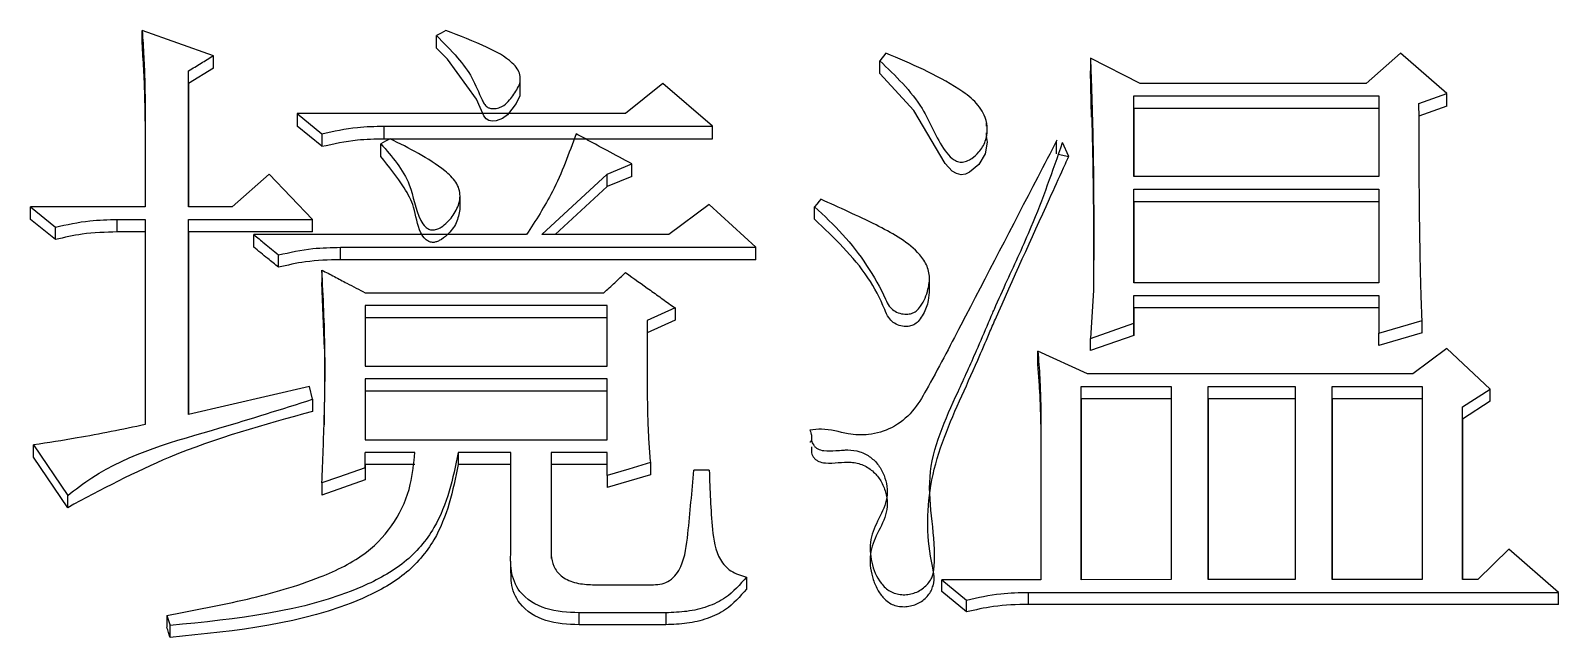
# Model space of a CAD drawing. Header units: millimetres. Extents: x 5659 to 7608, y 3628 to 5007.
# Drawn here: x 6105.16 to 6110.49, y 4803 to 4805.12 of the extents above; entities that cross this region are included whole.
import ezdxf

# ---------------------------------------------------------------- set-up
doc = ezdxf.new("R2010")
doc.units = ezdxf.units.MM

msp = doc.modelspace()

# ---------------------------------------------------------------- linework, layer by layer
at = {"color": 7, "linetype": 'Continuous', "lineweight": 25}
for p, q in [((6105.7967, 4805.0285), (6105.5479, 4805.1163)), ((6105.5479, 4805.0721), (6105.5479, 4805.1163)), ((6106.5756, 4805.0546), (6106.5756, 4805.0988)), ((6105.7967, 4804.9844), (6105.7967, 4805.0285)), ((6108.144, 4805.0373), (6108.1224, 4805.011)), ((6108.1224, 4804.9668), (6108.1224, 4805.011)), ((6109.0311, 4804.9319), (6108.858, 4805.0198)), ((6108.858, 4805.0198), (6108.858, 4804.9756)), ((6109.9397, 4805.0373), (6109.8207, 4804.9319)), ((6110.102, 4804.8967), (6109.9397, 4805.0373)), ((6105.7967, 4804.9844), (6105.7101, 4804.9317)), ((6105.7101, 4804.5005), (6105.7101, 4804.9758)), ((6105.7101, 4804.9317), (6105.7101, 4804.9758)), ((6106.8675, 4804.8964), (6106.8675, 4804.9408)), ((6108.8621, 4804.8142), (6108.858, 4804.9756)), ((6105.7101, 4804.9317), (6105.7101, 4804.5005)), ((6107.3652, 4804.9319), (6107.2354, 4804.8264)), ((6107.5383, 4804.7824), (6107.3652, 4804.9319)), ((6109.0094, 4804.8879), (6109.864, 4804.8879)), ((6109.0094, 4804.6063), (6109.0094, 4804.8879)), ((6109.0094, 4804.8439), (6109.0094, 4804.8879)), ((6109.8207, 4804.9319), (6109.0311, 4804.9319)), ((6109.864, 4804.8879), (6109.864, 4804.6063)), ((6110.0046, 4804.8616), (6110.102, 4804.8967)), ((6110.102, 4804.8527), (6110.102, 4804.8967)), ((6105.5587, 4804.844), (6105.5587, 4804.5005)), ((6105.5587, 4804.8), (6105.5587, 4804.844)), ((6109.0094, 4804.8439), (6109.0094, 4804.6063)), ((6109.864, 4804.8439), (6109.0094, 4804.8439)), ((6110.102, 4804.8527), (6110.0046, 4804.8176)), ((6106.0887, 4804.8264), (6106.1753, 4804.756)), ((6107.2354, 4804.8264), (6106.0887, 4804.8264)), ((6106.0887, 4804.8264), (6106.0887, 4804.7824)), ((6106.1753, 4804.7121), (6106.0887, 4804.7824)), ((6106.3916, 4804.7824), (6107.5383, 4804.7824)), ((6106.3916, 4804.7824), (6106.3916, 4804.7385)), ((6107.5383, 4804.7385), (6107.5383, 4804.7824)), ((6108.4956, 4804.7821), (6108.4956, 4804.7932)), ((6106.1753, 4804.756), (6106.1753, 4804.7121)), ((6106.3809, 4804.677), (6106.3809, 4804.7208)), ((6106.3916, 4804.7385), (6107.5383, 4804.7385)), ((6108.4956, 4804.7494), (6108.4956, 4804.7591)), ((6108.7823, 4804.677), (6108.7606, 4804.7252)), ((6108.7455, 4804.6845), (6108.7823, 4804.677)), ((6105.9914, 4804.6151), (6105.8616, 4804.5005)), ((6106.1428, 4804.4564), (6105.9914, 4804.6151)), ((6106.9433, 4804.4035), (6107.1705, 4804.6151)), ((6107.1705, 4804.6151), (6107.257, 4804.6503)), ((6107.1705, 4804.5714), (6107.1705, 4804.6151)), ((6107.257, 4804.6066), (6107.257, 4804.6503)), ((6107.1705, 4804.5714), (6106.9899, 4804.4035)), ((6107.257, 4804.6066), (6107.1705, 4804.5714)), ((6109.864, 4804.6063), (6109.0094, 4804.6063)), ((6109.0094, 4804.5622), (6109.864, 4804.5622)), ((6109.0094, 4804.2358), (6109.0094, 4804.5622)), ((6109.0094, 4804.5186), (6109.0094, 4804.5622)), ((6109.864, 4804.5622), (6109.864, 4804.2358)), ((6106.6574, 4804.4909), (6106.6574, 4804.5347)), ((6107.5275, 4804.5093), (6107.3868, 4804.4035)), ((6107.6897, 4804.3594), (6107.5275, 4804.5093)), ((6109.864, 4804.5187), (6109.0094, 4804.5186)), ((6109.0094, 4804.5186), (6109.0094, 4804.2358)), ((6105.1585, 4804.5005), (6105.245, 4804.4299)), ((6105.5587, 4804.5005), (6105.1585, 4804.5005)), ((6105.245, 4804.3865), (6105.1585, 4804.457)), ((6105.4613, 4804.4564), (6105.5587, 4804.4564)), ((6105.4613, 4804.413), (6105.4613, 4804.4564)), ((6105.5587, 4804.4564), (6105.5587, 4803.7403)), ((6105.8616, 4804.5005), (6105.7101, 4804.5005)), ((6105.7101, 4804.4564), (6106.1428, 4804.4564)), ((6105.7102, 4803.7757), (6105.7101, 4804.4564)), ((6105.7101, 4804.413), (6105.7101, 4804.4564)), ((6107.8953, 4804.4571), (6107.8953, 4804.5006)), ((6105.245, 4804.3865), (6105.245, 4804.4299)), ((6105.5587, 4804.413), (6105.4613, 4804.413)), ((6105.7101, 4804.413), (6105.7102, 4803.7757)), ((6106.1428, 4804.413), (6105.7101, 4804.413)), ((6106.8892, 4804.4035), (6105.9373, 4804.4035)), ((6105.9373, 4804.3601), (6105.9373, 4804.4035)), ((6107.3868, 4804.4035), (6106.9433, 4804.4035)), ((6106.2402, 4804.3594), (6107.6897, 4804.3594)), ((6106.2402, 4804.3161), (6106.2402, 4804.3594)), ((6107.6897, 4804.3161), (6107.6897, 4804.3594)), ((6106.0239, 4804.2896), (6106.0238, 4804.3329)), ((6107.6897, 4804.3161), (6106.2402, 4804.3161)), ((6106.1753, 4804.2799), (6106.1753, 4804.2367)), ((6108.2961, 4804.2101), (6108.2961, 4804.2536)), ((6106.1841, 4804.005), (6106.1753, 4804.2367)), ((6106.3267, 4804.2004), (6107.1597, 4804.2004)), ((6108.8688, 4804.2093), (6108.858, 4804.0413)), ((6109.864, 4804.2358), (6109.0094, 4804.2358)), ((6109.0094, 4804.1916), (6109.864, 4804.1916)), ((6109.0094, 4804.0944), (6109.0094, 4804.1916)), ((6109.0094, 4804.1485), (6109.0094, 4804.1916)), ((6109.864, 4804.1916), (6109.864, 4804.059)), ((6106.3267, 4804.1562), (6106.3267, 4803.944)), ((6107.1705, 4804.1562), (6106.3267, 4804.1562)), ((6106.3267, 4804.1562), (6106.3267, 4804.1132)), ((6107.1705, 4803.944), (6107.1705, 4804.1562)), ((6107.4085, 4804.1474), (6107.4085, 4804.1044)), ((6109.0094, 4804.1485), (6109.0094, 4804.0514)), ((6109.864, 4804.1485), (6109.0094, 4804.1485)), ((6106.3267, 4804.1132), (6106.3267, 4803.944)), ((6107.1705, 4804.1132), (6106.3267, 4804.1132)), ((6107.4085, 4804.1044), (6107.3111, 4804.0602)), ((6107.3111, 4804.1032), (6107.3111, 4803.8289)), ((6107.3111, 4804.1032), (6107.3111, 4804.0602)), ((6108.858, 4804.0413), (6109.0094, 4804.0944)), ((6109.0094, 4804.0514), (6109.0094, 4804.0944)), ((6109.864, 4804.059), (6110.0154, 4804.1032)), ((6110.0154, 4804.0602), (6110.0154, 4804.1032)), ((6107.3111, 4804.0602), (6107.3111, 4803.8288)), ((6109.0094, 4804.0514), (6108.858, 4803.9984)), ((6108.858, 4803.9984), (6108.858, 4804.0413)), ((6110.0154, 4804.0602), (6109.864, 4804.0161)), ((6109.864, 4804.0161), (6109.864, 4804.059)), ((6108.8472, 4803.9174), (6108.6741, 4803.9971)), ((6108.6741, 4803.9542), (6108.6741, 4803.9971)), ((6110.102, 4804.0059), (6109.983, 4803.9174)), ((6110.2534, 4803.8643), (6110.102, 4804.0059)), ((6106.3267, 4803.944), (6107.1705, 4803.944)), ((6106.132, 4803.8731), (6105.7102, 4803.7757)), ((6106.1428, 4803.8288), (6106.132, 4803.8731)), ((6106.3267, 4803.8997), (6106.3267, 4803.6871)), ((6107.1705, 4803.8997), (6106.3267, 4803.8997)), ((6106.3267, 4803.8997), (6106.3267, 4803.857)), ((6107.1705, 4803.6871), (6107.1705, 4803.8997)), ((6108.8255, 4803.8732), (6109.1392, 4803.8732)), ((6108.8255, 4803.1986), (6108.8255, 4803.8732)), ((6108.8255, 4803.8305), (6108.8255, 4803.8732)), ((6109.983, 4803.9174), (6108.8472, 4803.9174)), ((6109.1392, 4803.8732), (6109.1392, 4803.1987)), ((6109.269, 4803.8732), (6109.5719, 4803.8732)), ((6109.2691, 4803.1987), (6109.269, 4803.8732)), ((6109.269, 4803.8305), (6109.269, 4803.8732)), ((6109.5719, 4803.8732), (6109.5719, 4803.1987)), ((6109.7017, 4803.8732), (6110.0154, 4803.8732)), ((6109.7017, 4803.1987), (6109.7017, 4803.8732)), ((6109.7017, 4803.8305), (6109.7017, 4803.8732)), ((6110.0154, 4803.8732), (6110.0154, 4803.1987)), ((6106.1428, 4803.8288), (6106.1429, 4803.7862)), ((6106.3267, 4803.857), (6106.3267, 4803.6871)), ((6107.1705, 4803.857), (6106.3267, 4803.857)), ((6108.8255, 4803.8305), (6108.8255, 4803.1986)), ((6109.1392, 4803.8305), (6108.8255, 4803.8305)), ((6109.269, 4803.8305), (6109.2691, 4803.1987)), ((6109.5719, 4803.8305), (6109.269, 4803.8305)), ((6109.7017, 4803.8305), (6109.7017, 4803.1987)), ((6110.0154, 4803.8305), (6109.7017, 4803.8305)), ((6110.1561, 4803.8023), (6110.2534, 4803.8643)), ((6110.2534, 4803.8216), (6110.1561, 4803.7597)), ((6110.2534, 4803.8216), (6110.2534, 4803.8643)), ((6108.6849, 4803.742), (6108.6849, 4803.7846)), ((6110.1561, 4803.7597), (6110.1561, 4803.8023)), ((6105.1693, 4803.6693), (6105.288, 4803.4923)), ((6105.1693, 4803.6269), (6105.1693, 4803.6693)), ((6106.3267, 4803.6871), (6107.1705, 4803.6871)), ((6105.288, 4803.4501), (6105.1693, 4803.6269)), ((6106.4998, 4803.6427), (6106.3267, 4803.6427)), ((6106.3267, 4803.5895), (6106.3267, 4803.6427)), ((6106.3267, 4803.6004), (6106.3267, 4803.6427)), ((6106.3267, 4803.6004), (6106.3267, 4803.5472)), ((6106.4998, 4803.6004), (6106.3267, 4803.6004)), ((6106.8352, 4803.6427), (6106.6512, 4803.6427)), ((6106.6512, 4803.6427), (6106.6513, 4803.6004)), ((6106.8352, 4803.6004), (6106.6513, 4803.6004)), ((6106.8352, 4803.3053), (6106.8352, 4803.6427)), ((6107.1705, 4803.6427), (6106.9758, 4803.6427)), ((6106.9758, 4803.6427), (6106.9758, 4803.3142)), ((6106.9758, 4803.6427), (6106.9758, 4803.6004)), ((6106.9758, 4803.6004), (6106.9758, 4803.2723)), ((6107.1705, 4803.6004), (6106.9758, 4803.6004)), ((6107.1705, 4803.5629), (6107.1705, 4803.6427)), ((6107.3219, 4803.6073), (6107.3219, 4803.5649)), ((6106.3267, 4803.5895), (6106.3267, 4803.5472)), ((6107.3219, 4803.5649), (6107.1705, 4803.5206)), ((6107.1705, 4803.5629), (6107.1705, 4803.5206)), ((6107.5275, 4803.5806), (6107.4734, 4803.5806)), ((6106.1753, 4803.5363), (6106.1753, 4803.494)), ((6105.288, 4803.4501), (6105.288, 4803.4923)), ((6110.3183, 4803.3054), (6110.2102, 4803.1987)), ((6110.4914, 4803.1542), (6110.3183, 4803.3054)), ((6106.8335, 4803.2636), (6106.8335, 4803.2214)), ((6107.1272, 4803.1809), (6107.3328, 4803.1809)), ((6107.6573, 4803.2076), (6107.6573, 4803.1658)), ((6108.3388, 4803.1986), (6108.4253, 4803.1275)), ((6108.6849, 4803.1986), (6108.3388, 4803.1986)), ((6109.1392, 4803.1987), (6108.8255, 4803.1986)), ((6109.5719, 4803.1987), (6109.2691, 4803.1987)), ((6110.0154, 4803.1987), (6109.7017, 4803.1987)), ((6110.2102, 4803.1987), (6110.1561, 4803.1987)), ((6108.4253, 4803.0858), (6108.3388, 4803.1569)), ((6108.4253, 4803.0858), (6108.4253, 4803.1275)), ((6108.6416, 4803.1542), (6110.4914, 4803.1542)), ((6108.6417, 4803.1124), (6108.6416, 4803.1542)), ((6110.4914, 4803.1124), (6110.4914, 4803.1542)), ((6105.6344, 4803.0741), (6105.6453, 4803.0384)), ((6105.6344, 4803.0741), (6105.6344, 4803.0324)), ((6107.376, 4803.083), (6107.0731, 4803.083)), ((6107.0731, 4803.0413), (6107.0731, 4803.083)), ((6107.376, 4803.083), (6107.376, 4803.0413)), ((6110.4914, 4803.1124), (6108.6417, 4803.1124)), ((6105.6453, 4802.9969), (6105.6453, 4803.0384)), ((6107.376, 4803.0413), (6107.0731, 4803.0413))]:
    msp.add_line(p, q, dxfattribs=at)
at = {"color": 7, "linetype": 'Continuous', "lineweight": 25, "flags": 128}
for points in [[(6106.608, 4805.1163), (6106.5918, 4805.1076), (6106.5756, 4805.0988)], [(6106.8663, 4804.8966), (6106.866, 4804.8887), (6106.853, 4804.8619), (6106.8234, 4804.8222), (6106.8057, 4804.8086), (6106.784, 4804.8008), (6106.7692, 4804.7998), (6106.7584, 4804.8021), (6106.7492, 4804.8077), (6106.7401, 4804.8189), (6106.7148, 4804.8768), (6106.6137, 4805.0162), (6106.5756, 4805.0546), (6106.5756, 4805.0546)], [(6108.494, 4804.748), (6108.4975, 4804.727), (6108.4909, 4804.6861), (6108.4687, 4804.6486), (6108.4363, 4804.6214), (6108.4216, 4804.6151), (6108.4068, 4804.613), (6108.3905, 4804.6166), (6108.3753, 4804.6255), (6108.351, 4804.6522), (6108.2418, 4804.8373), (6108.1224, 4804.9668), (6108.1224, 4804.9668)], [(6106.4133, 4804.7384), (6106.3971, 4804.7296), (6106.3809, 4804.7208)], [(6108.739, 4804.6858), (6108.739, 4804.7055), (6108.739, 4804.7175), (6108.739, 4804.7296)], [(6107.9169, 4804.527), (6107.9114, 4804.5203), (6107.9033, 4804.5104), (6107.8953, 4804.5006)], [(6105.1585, 4804.457), (6105.1585, 4804.4679), (6105.1585, 4804.4788), (6105.1585, 4804.4896), (6105.1585, 4804.5005)], [(6106.1428, 4804.413), (6106.1428, 4804.4239), (6106.1428, 4804.4402), (6106.1428, 4804.4564)], [(6107.4085, 4804.1474), (6107.3598, 4804.1253), (6107.3111, 4804.1032)], [(6107.3219, 4803.6073), (6107.2462, 4803.5851), (6107.1705, 4803.5629)], [(6106.3267, 4803.5895), (6106.2801, 4803.5731), (6106.2335, 4803.5567), (6106.1753, 4803.5363)], [(6106.3267, 4803.5472), (6106.251, 4803.5206), (6106.1753, 4803.494)], [(6108.3388, 4803.1569), (6108.3388, 4803.1673), (6108.3388, 4803.1778), (6108.3388, 4803.1882), (6108.3388, 4803.1986)]]:
    msp.add_lwpolyline(points, dxfattribs=at)
at = {"color": 7, "linetype": 'Continuous', "lineweight": 25}
for points, knots in [([(6105.5479, 4805.1163), (6105.55, 4805.0859), (6105.5541, 4805.0254), (6105.5574, 4804.9346), (6105.5583, 4804.8742), (6105.5587, 4804.844)], [0, 0, 0, 0, 0.33558, 0.667724, 1, 1, 1, 1]), ([(6106.5756, 4805.0988), (6106.6006, 4805.0734), (6106.6461, 4805.0272), (6106.7027, 4804.9526), (6106.7241, 4804.8948), (6106.7409, 4804.8604), (6106.7499, 4804.8498), (6106.7619, 4804.8443), (6106.7761, 4804.8429), (6106.793, 4804.8463), (6106.8136, 4804.8558), (6106.8364, 4804.8794), (6106.8555, 4804.9072), (6106.8691, 4804.9373), (6106.8675, 4804.9615), (6106.8581, 4804.9844), (6106.8234, 4805.0216), (6106.7376, 4805.0671), (6106.6564, 4805.0979), (6106.608, 4805.1163)], [0, 0, 0, 0, 0.133739, 0.243051, 0.352533, 0.371712, 0.391103, 0.40333, 0.418292, 0.440552, 0.463875, 0.498841, 0.561321, 0.592898, 0.624761, 0.654015, 0.68757, 0.813379, 1, 1, 1, 1]), ([(6105.5587, 4804.8), (6105.5584, 4804.8305), (6105.5577, 4804.8912), (6105.5539, 4804.9819), (6105.5499, 4805.042), (6105.5479, 4805.0721)], [0, 0, 0, 0, 0.335994, 0.667926, 1, 1, 1, 1]), ([(6105.7101, 4804.9758), (6105.7246, 4804.9846), (6105.7534, 4805.0022), (6105.7823, 4805.0197), (6105.7967, 4805.0285)], [0, 0, 0, 0, 0.499999, 1, 1, 1, 1]), ([(6108.1224, 4805.011), (6108.1774, 4804.9583), (6108.2749, 4804.8652), (6108.3215, 4804.7313), (6108.3692, 4804.6723), (6108.3896, 4804.6596), (6108.4076, 4804.6552), (6108.4268, 4804.6595), (6108.4483, 4804.6717), (6108.4726, 4804.6942), (6108.4935, 4804.7287), (6108.4996, 4804.7713), (6108.492, 4804.821), (6108.456, 4804.8714), (6108.3424, 4804.9536), (6108.232, 4805.0002), (6108.144, 4805.0373)], [0, 0, 0, 0, 0.207454, 0.367231, 0.400729, 0.416588, 0.431291, 0.448091, 0.466661, 0.497247, 0.538505, 0.578637, 0.620092, 0.68235, 0.74713, 1, 1, 1, 1]), ([(6108.858, 4805.0198), (6108.8581, 4805.0155), (6108.8583, 4805.0091), (6108.8587, 4804.9984), (6108.8591, 4804.9877), (6108.8595, 4804.9749), (6108.8599, 4804.962), (6108.8604, 4804.9492), (6108.8608, 4804.9364), (6108.8614, 4804.9192), (6108.862, 4804.8979), (6108.8628, 4804.8722), (6108.8636, 4804.8465), (6108.8651, 4804.7951), (6108.8665, 4804.7351), (6108.8676, 4804.6751), (6108.868, 4804.6451), (6108.8682, 4804.6236), (6108.8685, 4804.6022), (6108.8687, 4804.5765), (6108.8689, 4804.5507), (6108.8691, 4804.5249), (6108.8692, 4804.4992), (6108.8693, 4804.4734), (6108.8693, 4804.4477), (6108.8693, 4804.4219), (6108.8693, 4804.4004), (6108.8693, 4804.3832), (6108.8693, 4804.3703), (6108.8693, 4804.3574), (6108.8692, 4804.3445), (6108.8692, 4804.3317), (6108.8692, 4804.3188), (6108.8691, 4804.3059), (6108.8691, 4804.293), (6108.8691, 4804.2801), (6108.869, 4804.2672), (6108.869, 4804.2564), (6108.8689, 4804.2478), (6108.8689, 4804.2414), (6108.8689, 4804.2349), (6108.8689, 4804.2285), (6108.8689, 4804.2231), (6108.8688, 4804.2167), (6108.8688, 4804.2124), (6108.8688, 4804.2093)], [0, 0, 0, 0, 0.015876, 0.023814, 0.03969, 0.055566, 0.071442, 0.087319, 0.103195, 0.119071, 0.150823, 0.182575, 0.214327, 0.246079, 0.373089, 0.436594, 0.468346, 0.484222, 0.515974, 0.547726, 0.579478, 0.611231, 0.642983, 0.674735, 0.706487, 0.738239, 0.769992, 0.785868, 0.801744, 0.81762, 0.833496, 0.849372, 0.865248, 0.881124, 0.897, 0.912876, 0.928753, 0.944629, 0.952567, 0.960505, 0.968443, 0.976381, 0.984319, 0.988288, 1, 1, 1, 1]), ([(6108.862, 4804.8414), (6108.862, 4804.8414), (6108.862, 4804.8414), (6108.8621, 4804.8384), (6108.8639, 4804.757), (6108.8675, 4804.5987), (6108.8686, 4804.4283), (6108.8688, 4804.3329), (6108.8688, 4804.2688), (6108.8689, 4804.2459), (6108.8689, 4804.2432), (6108.8689, 4804.2418)], [0, 0, 0, 0, 0.0013712, 0.0074928, 0.0260114, 0.4573332, 0.6724703, 0.8205696, 0.9189146, 0.9584703, 1, 1, 1, 1]), ([(6110.0154, 4804.1032), (6110.0153, 4804.1073), (6110.0149, 4804.1196), (6110.0141, 4804.1402), (6110.0132, 4804.1648), (6110.0125, 4804.1853), (6110.0119, 4804.2017), (6110.0116, 4804.214), (6110.0112, 4804.2263), (6110.0109, 4804.2386), (6110.0105, 4804.2509), (6110.0102, 4804.2632), (6110.01, 4804.2755), (6110.0094, 4804.3002), (6110.0077, 4804.3863), (6110.0063, 4804.4846), (6110.0058, 4804.5706), (6110.0056, 4804.5952), (6110.0055, 4804.6075), (6110.0055, 4804.6197), (6110.0054, 4804.632), (6110.0053, 4804.6443), (6110.0053, 4804.6566), (6110.0052, 4804.6688), (6110.0052, 4804.6811), (6110.0051, 4804.6934), (6110.0051, 4804.7057), (6110.005, 4804.7179), (6110.005, 4804.7302), (6110.0049, 4804.7425), (6110.0049, 4804.7527), (6110.0049, 4804.7609), (6110.0049, 4804.767), (6110.0049, 4804.7731), (6110.0048, 4804.7793), (6110.0048, 4804.7854), (6110.0048, 4804.7915), (6110.0048, 4804.7977), (6110.0048, 4804.8038), (6110.0047, 4804.8099), (6110.0047, 4804.816), (6110.0047, 4804.8222), (6110.0047, 4804.8283), (6110.0047, 4804.8344), (6110.0047, 4804.8406), (6110.0046, 4804.8467), (6110.0046, 4804.8537), (6110.0046, 4804.8586), (6110.0046, 4804.8616)], [0, 0, 0, 0, 0.0162043, 0.0486129, 0.0810215, 0.1134301, 0.1296344, 0.1458387, 0.1620431, 0.1782474, 0.1944517, 0.210656, 0.2268603, 0.2430646, 0.3078819, 0.5671533, 0.6319705, 0.6481748, 0.6643791, 0.6805834, 0.6967877, 0.712992, 0.7291963, 0.7454006, 0.7616049, 0.7778092, 0.7940136, 0.8102179, 0.8264222, 0.8426265, 0.8588308, 0.8669329, 0.8750351, 0.8831372, 0.8912394, 0.8993415, 0.9074437, 0.9155458, 0.923648, 0.9317501, 0.9398523, 0.9479544, 0.9560566, 0.9641588, 0.9722609, 0.9803631, 0.9884652, 1, 1, 1, 1]), ([(6106.1753, 4804.756), (6106.2164, 4804.7649), (6106.2875, 4804.7804), (6106.3607, 4804.7818), (6106.3916, 4804.7824)], [0, 0, 0, 0, 0.576873, 1, 1, 1, 1]), ([(6106.1753, 4804.7121), (6106.2164, 4804.7211), (6106.2875, 4804.7366), (6106.3607, 4804.738), (6106.3916, 4804.7385)], [0, 0, 0, 0, 0.576909, 1, 1, 1, 1]), ([(6106.3809, 4804.7208), (6106.4203, 4804.6757), (6106.4903, 4804.5957), (6106.5007, 4804.4836), (6106.5327, 4804.4336), (6106.5478, 4804.4227), (6106.5617, 4804.4187), (6106.5771, 4804.4218), (6106.5947, 4804.4311), (6106.6202, 4804.4517), (6106.6466, 4804.4875), (6106.6629, 4804.5376), (6106.6467, 4804.5897), (6106.5641, 4804.6632), (6106.4801, 4804.705), (6106.4133, 4804.7384)], [0, 0, 0, 0, 0.206756, 0.36622, 0.399315, 0.414903, 0.42938, 0.446247, 0.465285, 0.496864, 0.558757, 0.621691, 0.682799, 0.747419, 1, 1, 1, 1]), ([(6107.0623, 4804.756), (6107.0377, 4804.6875), (6106.9937, 4804.5645), (6106.9213, 4804.4529), (6106.8892, 4804.4035)], [0, 0, 0, 0, 0.557248, 1, 1, 1, 1]), ([(6107.257, 4804.6503), (6107.2282, 4804.666), (6107.1813, 4804.6914), (6107.1164, 4804.7266), (6107.0803, 4804.7462), (6107.0623, 4804.756)], [0, 0, 0, 0, 0.4440726, 0.7220363, 1, 1, 1, 1]), ([(6108.7408, 4804.7332), (6108.7185, 4804.6901), (6108.6071, 4804.475), (6108.4554, 4804.1835), (6108.3132, 4803.9097), (6108.2404, 4803.7835), (6108.1702, 4803.7265), (6108.0884, 4803.7012), (6108.0042, 4803.706), (6107.9376, 4803.7284), (6107.8926, 4803.7225), (6107.8789, 4803.7208)], [0, 0, 0, 0, 0.102062, 0.510275, 0.689515, 0.750609, 0.812535, 0.866745, 0.912849, 0.973626, 1, 1, 1, 1]), ([(6107.8845, 4803.7047), (6107.8839, 4803.6985), (6107.8827, 4803.6858), (6107.8895, 4803.671), (6107.8977, 4803.6611), (6107.9089, 4803.6533), (6107.9332, 4803.6467), (6107.9638, 4803.6489), (6107.9917, 4803.6511), (6108.0201, 4803.6526), (6108.0539, 4803.6474), (6108.0911, 4803.628), (6108.12, 4803.5988), (6108.1387, 4803.5634), (6108.1486, 4803.5249), (6108.149, 4803.4723), (6108.1193, 4803.4122), (6108.0846, 4803.3396), (6108.0908, 4803.259), (6108.1133, 4803.2015), (6108.1411, 4803.1702), (6108.1584, 4803.1575), (6108.178, 4803.1492), (6108.1992, 4803.1457), (6108.2208, 4803.1461), (6108.2419, 4803.1509), (6108.2618, 4803.1602), (6108.2793, 4803.1729), (6108.294, 4803.1881), (6108.3084, 4803.2115), (6108.3248, 4803.3369), (6108.2597, 4803.5592), (6108.3744, 4803.8084), (6108.4541, 4803.9829), (6108.4925, 4804.074), (6108.5132, 4804.1221), (6108.5348, 4804.1713), (6108.5803, 4804.2729), (6108.6701, 4804.4634), (6108.7264, 4804.6264), (6108.7606, 4804.7252)], [0, 0, 0, 0, 0.007428, 0.015109, 0.018668, 0.022262, 0.030315, 0.045537, 0.055335, 0.060934, 0.076504, 0.091913, 0.106834, 0.123007, 0.138661, 0.154166, 0.18521, 0.21654, 0.248061, 0.27952, 0.288103, 0.295996, 0.3036, 0.311361, 0.319284, 0.327009, 0.334918, 0.343372, 0.351316, 0.359048, 0.375174, 0.500216, 0.624957, 0.687444, 0.729472, 0.742369, 0.749853, 0.793377, 0.874708, 1, 1, 1, 1]), ([(6106.6567, 4804.4915), (6106.6537, 4804.4756), (6106.6475, 4804.4429), (6106.6185, 4804.4065), (6106.5919, 4804.3854), (6106.5734, 4804.3775), (6106.5606, 4804.3756), (6106.5478, 4804.3793), (6106.5327, 4804.3902), (6106.5071, 4804.429), (6106.5031, 4804.4951), (6106.4544, 4804.5856), (6106.4097, 4804.6412), (6106.3809, 4804.677)], [0, 0, 0, 0, 0.095128, 0.195269, 0.259874, 0.283272, 0.304509, 0.327952, 0.353183, 0.406729, 0.590525, 0.736094, 1, 1, 1, 1]), ([(6107.8845, 4803.6623), (6107.8839, 4803.6555), (6107.8827, 4803.6419), (6107.8908, 4803.6262), (6107.9003, 4803.6165), (6107.9131, 4803.6092), (6107.9546, 4803.6015), (6108.0073, 4803.6149), (6108.0664, 4803.6007), (6108.1023, 4803.5765), (6108.1286, 4803.5434), (6108.144, 4803.5051), (6108.1502, 4803.4645), (6108.1431, 4803.411), (6108.1077, 4803.3538), (6108.083, 4803.2774), (6108.0939, 4803.2105), (6108.1144, 4803.161), (6108.1351, 4803.1335), (6108.1561, 4803.1168), (6108.1754, 4803.108), (6108.1966, 4803.1039), (6108.2185, 4803.1045), (6108.2399, 4803.1088), (6108.2663, 4803.1197), (6108.2876, 4803.1378), (6108.3024, 4803.1598), (6108.3118, 4803.1846), (6108.3134, 4803.2143), (6108.2871, 4803.3288), (6108.2822, 4803.5405), (6108.3779, 4803.7759), (6108.4582, 4803.9483), (6108.4981, 4804.0443), (6108.5804, 4804.2327), (6108.6684, 4804.4249), (6108.7519, 4804.6102), (6108.7737, 4804.6584), (6108.7797, 4804.6714), (6108.7815, 4804.6753), (6108.782, 4804.6765), (6108.7823, 4804.677)], [0, 0, 0, 0, 0.008085, 0.016221, 0.019867, 0.023654, 0.032469, 0.065042, 0.081049, 0.097297, 0.112813, 0.129538, 0.145843, 0.161707, 0.193334, 0.223699, 0.255644, 0.272362, 0.286987, 0.295007, 0.302602, 0.310243, 0.318391, 0.32629, 0.333943, 0.349774, 0.357157, 0.364655, 0.381079, 0.392053, 0.505047, 0.628846, 0.690714, 0.73105, 0.752554, 0.935292, 0.9824, 0.994888, 0.998366, 0.999414, 1, 1, 1, 1]), ([(6107.8953, 4804.5006), (6107.9288, 4804.4693), (6108.0302, 4804.3748), (6108.1096, 4804.2517), (6108.1534, 4804.1551), (6108.1707, 4804.1379), (6108.1921, 4804.128), (6108.2139, 4804.1246), (6108.2341, 4804.1276), (6108.2518, 4804.1373), (6108.275, 4804.1646), (6108.2914, 4804.2069), (6108.2992, 4804.2591), (6108.2856, 4804.3049), (6108.2296, 4804.3742), (6108.0991, 4804.4453), (6107.9813, 4804.4981), (6107.9169, 4804.527)], [0, 0, 0, 0, 0.118686, 0.359193, 0.382947, 0.402076, 0.42122, 0.441112, 0.455767, 0.470498, 0.490907, 0.5484, 0.590659, 0.633123, 0.67426, 0.821854, 1, 1, 1, 1]), ([(6105.245, 4804.4299), (6105.2848, 4804.4387), (6105.3559, 4804.4544), (6105.4291, 4804.4558), (6105.4613, 4804.4564)], [0, 0, 0, 0, 0.558835, 1, 1, 1, 1]), ([(6108.2947, 4804.2103), (6108.2944, 4804.198), (6108.2937, 4804.1688), (6108.2788, 4804.1332), (6108.2623, 4804.1055), (6108.247, 4804.0909), (6108.2303, 4804.0837), (6108.2111, 4804.0819), (6108.1898, 4804.0857), (6108.1685, 4804.0963), (6108.1507, 4804.1158), (6108.1285, 4804.1712), (6108.0842, 4804.2579), (6107.9964, 4804.361), (6107.9292, 4804.4249), (6107.8953, 4804.4571)], [0, 0, 0, 0, 0.057101, 0.13521, 0.173824, 0.203318, 0.226795, 0.250194, 0.283282, 0.316665, 0.350268, 0.398201, 0.589427, 0.793058, 1, 1, 1, 1]), ([(6105.4613, 4804.413), (6105.4203, 4804.4119), (6105.347, 4804.41), (6105.2761, 4804.3937), (6105.245, 4804.3865)], [0, 0, 0, 0, 0.561085, 1, 1, 1, 1]), ([(6105.9373, 4804.4035), (6105.9497, 4804.3934), (6105.9703, 4804.3766), (6105.9991, 4804.3531), (6106.0156, 4804.3396), (6106.0238, 4804.3329)], [0, 0, 0, 0, 0.4283462, 0.7141671, 1, 1, 1, 1]), ([(6106.0239, 4804.2896), (6106.0114, 4804.2998), (6105.9907, 4804.3166), (6105.9618, 4804.3401), (6105.9455, 4804.3535), (6105.9373, 4804.3601)], [0, 0, 0, 0, 0.432886, 0.7164419, 1, 1, 1, 1]), ([(6106.0238, 4804.3329), (6106.0636, 4804.3417), (6106.1348, 4804.3574), (6106.2079, 4804.3587), (6106.2402, 4804.3594)], [0, 0, 0, 0, 0.558839, 1, 1, 1, 1]), ([(6106.2402, 4804.3161), (6106.1991, 4804.315), (6106.1259, 4804.3131), (6106.055, 4804.2968), (6106.0239, 4804.2896)], [0, 0, 0, 0, 0.5610893, 1, 1, 1, 1]), ([(6106.1753, 4803.5363), (6106.1784, 4803.6132), (6106.1847, 4803.7671), (6106.1885, 4804.0152), (6106.18, 4804.1859), (6106.1753, 4804.2799)], [0, 0, 0, 0, 0.3098767, 0.6197907, 1, 1, 1, 1]), ([(6106.1753, 4804.2799), (6106.1898, 4804.2723), (6106.2189, 4804.257), (6106.2694, 4804.2305), (6106.3054, 4804.2116), (6106.3267, 4804.2004)], [0, 0, 0, 0, 0.288217, 0.576435, 1, 1, 1, 1]), ([(6107.1597, 4804.2004), (6107.1723, 4804.2122), (6107.1975, 4804.2358), (6107.2228, 4804.2593), (6107.2354, 4804.2711)], [0, 0, 0, 0, 0.499999, 1, 1, 1, 1]), ([(6107.2354, 4804.2711), (6107.2642, 4804.2505), (6107.3075, 4804.2196), (6107.3652, 4804.1783), (6107.394, 4804.1577), (6107.4085, 4804.1474)], [0, 0, 0, 0, 0.5, 0.75, 1, 1, 1, 1]), ([(6106.1845, 4804.0067), (6106.1845, 4803.965), (6106.1846, 4803.8777), (6106.1835, 4803.787), (6106.1829, 4803.7396)], [0, 0, 0, 0, 0.476993, 1, 1, 1, 1]), ([(6108.6741, 4803.9971), (6108.6767, 4803.9657), (6108.6809, 4803.9147), (6108.6835, 4803.8438), (6108.6844, 4803.8043), (6108.6849, 4803.7846)], [0, 0, 0, 0, 0.443386, 0.721661, 1, 1, 1, 1]), ([(6108.6849, 4803.742), (6108.6843, 4803.7735), (6108.6834, 4803.8246), (6108.6787, 4803.8953), (6108.6756, 4803.9346), (6108.6741, 4803.9542)], [0, 0, 0, 0, 0.443946, 0.721943, 1, 1, 1, 1]), ([(6105.288, 4803.4923), (6105.3157, 4803.5138), (6105.4669, 4803.6314), (6105.7766, 4803.7125), (6106.0359, 4803.7948), (6106.1428, 4803.8288)], [0, 0, 0, 0, 0.116288, 0.635254, 1, 1, 1, 1]), ([(6107.3111, 4803.8289), (6107.3117, 4803.7981), (6107.3126, 4803.7458), (6107.3165, 4803.6719), (6107.3201, 4803.6288), (6107.3219, 4803.6073)], [0, 0, 0, 0, 0.415687, 0.707752, 1, 1, 1, 1]), ([(6106.1429, 4803.7862), (6105.9736, 4803.7396), (6105.6741, 4803.657), (6105.405, 4803.5128), (6105.288, 4803.4501)], [0, 0, 0, 0, 0.5652512, 1, 1, 1, 1]), ([(6108.6849, 4803.7846), (6108.6849, 4803.6871), (6108.6849, 4803.492), (6108.6849, 4803.2965), (6108.6849, 4803.1986)], [0, 0, 0, 0, 0.499996, 1, 1, 1, 1]), ([(6110.1561, 4803.1987), (6110.1561, 4803.2877), (6110.1561, 4803.4893), (6110.1561, 4803.6902), (6110.1561, 4803.8023)], [0, 0, 0, 0, 0.44202, 1, 1, 1, 1]), ([(6105.5587, 4803.7403), (6105.5192, 4803.7319), (6105.4402, 4803.7151), (6105.3104, 4803.6909), (6105.2199, 4803.6771), (6105.1693, 4803.6693)], [0, 0, 0, 0, 0.306381, 0.612797, 1, 1, 1, 1]), ([(6107.8789, 4803.7207), (6107.8809, 4803.7142), (6107.8844, 4803.7028), (6107.8847, 4803.689), (6107.8827, 4803.6815), (6107.8809, 4803.6793), (6107.8799, 4803.6787), (6107.8794, 4803.6784), (6107.8791, 4803.6783), (6107.8789, 4803.6783)], [0, 0, 0, 0, 0.493604, 0.861876, 0.955662, 0.982084, 0.991539, 0.995796, 1, 1, 1, 1]), ([(6110.1561, 4803.7597), (6110.1561, 4803.671), (6110.1561, 4803.4843), (6110.1561, 4803.297), (6110.1561, 4803.1987)], [0, 0, 0, 0, 0.474916, 1, 1, 1, 1]), ([(6105.6344, 4803.0741), (6105.7286, 4803.0916), (6105.9102, 4803.1255), (6106.1469, 4803.1925), (6106.3289, 4803.2803), (6106.4359, 4803.3978), (6106.4883, 4803.5216), (6106.4962, 4803.6052), (6106.4998, 4803.6427)], [0, 0, 0, 0, 0.245646, 0.473666, 0.633063, 0.763711, 0.894016, 1, 1, 1, 1]), ([(6106.6512, 4803.6427), (6106.6324, 4803.5517), (6106.603, 4803.41), (6106.4686, 4803.2509), (6106.1681, 4803.0904), (6105.8774, 4803.0615), (6105.6453, 4803.0384)], [0, 0, 0, 0, 0.2265728, 0.3529789, 0.4833551, 1, 1, 1, 1]), ([(6106.6513, 4803.6004), (6106.6324, 4803.5095), (6106.603, 4803.3679), (6106.4686, 4803.2091), (6106.1681, 4803.0487), (6105.8774, 4803.0199), (6105.6453, 4802.9969)], [0, 0, 0, 0, 0.226405, 0.352766, 0.483152, 1, 1, 1, 1]), ([(6107.3328, 4803.1809), (6107.3428, 4803.1815), (6107.3628, 4803.1827), (6107.3912, 4803.1956), (6107.4136, 4803.217), (6107.4427, 4803.2701), (6107.4574, 4803.3947), (6107.467, 4803.5069), (6107.4734, 4803.5806)], [0, 0, 0, 0, 0.060123, 0.1192, 0.185763, 0.251345, 0.507834, 1, 1, 1, 1]), ([(6107.5275, 4803.5806), (6107.5296, 4803.5121), (6107.5329, 4803.4078), (6107.5502, 4803.2835), (6107.6005, 4803.2242), (6107.6381, 4803.2132), (6107.6573, 4803.2076)], [0, 0, 0, 0, 0.492785, 0.749576, 0.872123, 1, 1, 1, 1]), ([(6107.0731, 4803.083), (6107.0337, 4803.0846), (6106.9567, 4803.0877), (6106.8631, 4803.1453), (6106.8316, 4803.229), (6106.834, 4803.2799), (6106.8352, 4803.3053)], [0, 0, 0, 0, 0.295173, 0.576606, 0.789028, 1, 1, 1, 1]), ([(6106.9758, 4803.3142), (6106.9754, 4803.301), (6106.9745, 4803.2744), (6106.9873, 4803.2349), (6107.02, 4803.2005), (6107.0708, 4803.1829), (6107.1083, 4803.1815), (6107.1272, 4803.1809)], [0, 0, 0, 0, 0.178016, 0.357314, 0.541602, 0.768589, 1, 1, 1, 1]), ([(6107.0731, 4803.0413), (6107.0337, 4803.0429), (6106.9565, 4803.046), (6106.864, 4803.1036), (6106.8351, 4803.1733), (6106.8359, 4803.2103), (6106.8361, 4803.2217)], [0, 0, 0, 0, 0.3340131, 0.6523422, 0.8924485, 1, 1, 1, 1]), ([(6107.6573, 4803.2076), (6107.6348, 4803.1816), (6107.5973, 4803.1383), (6107.521, 4803.1024), (6107.4498, 4803.0857), (6107.4007, 4803.0839), (6107.376, 4803.083)], [0, 0, 0, 0, 0.32906, 0.549528, 0.774008, 1, 1, 1, 1]), ([(6107.6573, 4803.1657), (6107.6348, 4803.1398), (6107.5973, 4803.0965), (6107.521, 4803.0607), (6107.4498, 4803.0441), (6107.4007, 4803.0422), (6107.376, 4803.0413)], [0, 0, 0, 0, 0.328935, 0.549407, 0.773938, 1, 1, 1, 1]), ([(6108.4253, 4803.1275), (6108.4651, 4803.1363), (6108.5362, 4803.1522), (6108.6094, 4803.1536), (6108.6416, 4803.1542)], [0, 0, 0, 0, 0.558835, 1, 1, 1, 1]), ([(6108.6417, 4803.1124), (6108.6006, 4803.1114), (6108.5273, 4803.1095), (6108.4564, 4803.093), (6108.4253, 4803.0858)], [0, 0, 0, 0, 0.561085, 1, 1, 1, 1]), ([(6105.6453, 4802.9969), (6105.6435, 4803.0028), (6105.6398, 4803.0146), (6105.6362, 4803.0265), (6105.6344, 4803.0324)], [0, 0, 0, 0, 0.50001, 1, 1, 1, 1])]:
    msp.add_open_spline(points, degree=3, knots=knots, dxfattribs=at)

doc.saveas('drawing.dxf')
